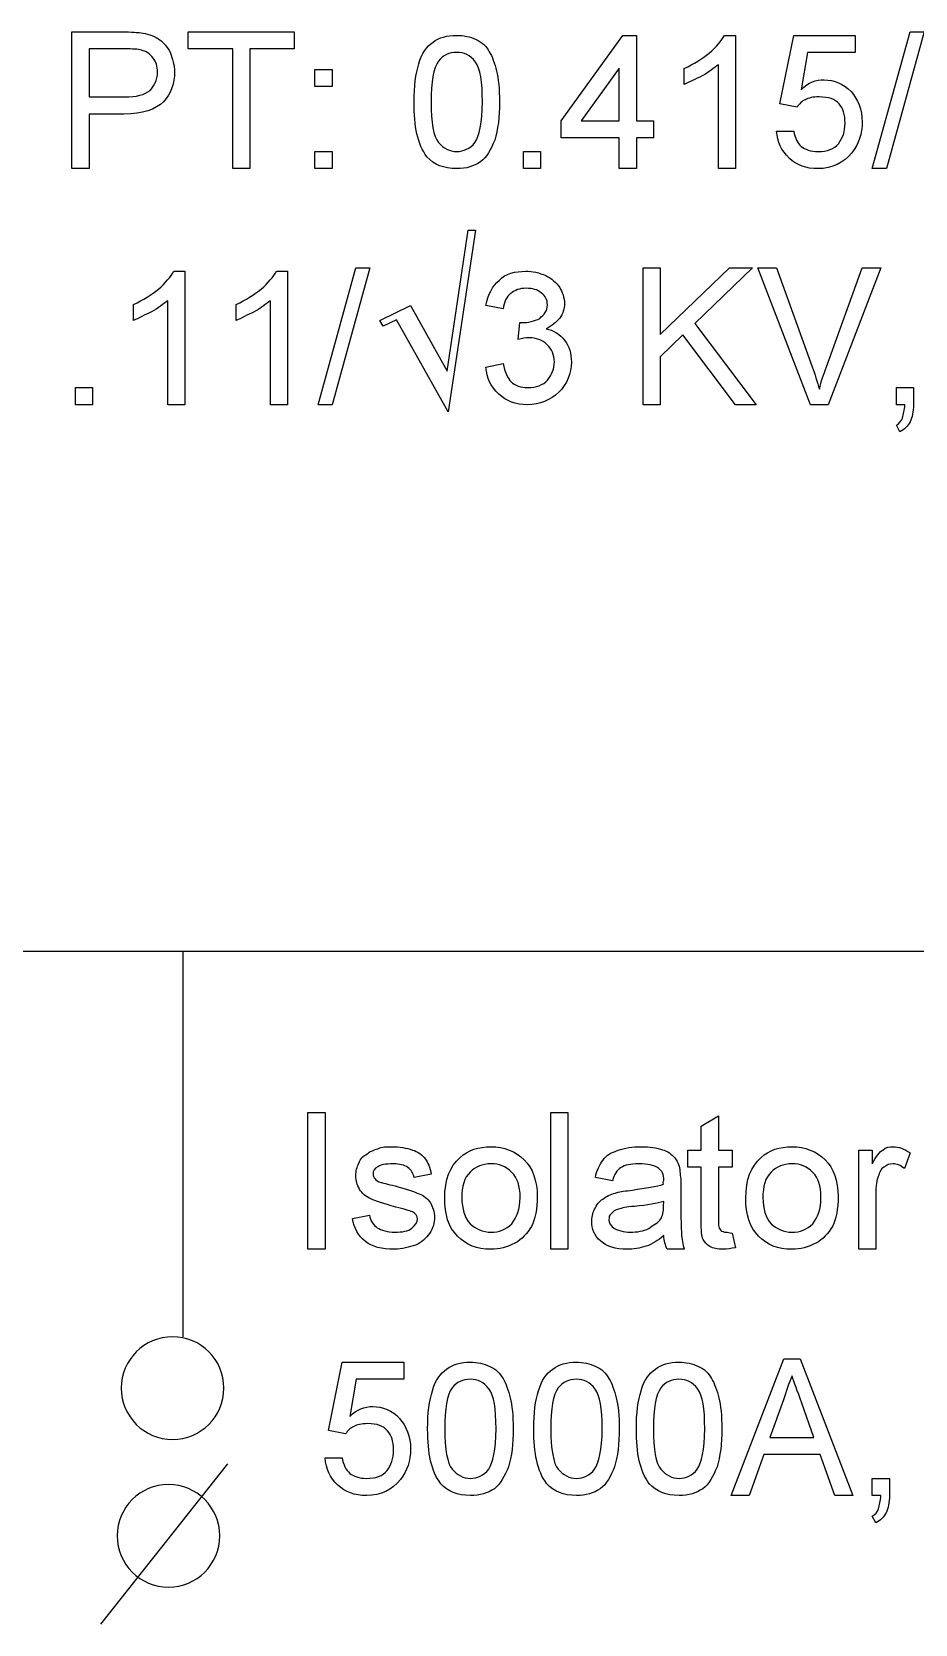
# Model space of a CAD drawing. Header units: millimetres. Extents: x 12 to 286, y 8 to 173.
# Drawn here: x 32.75 to 41.86, y 44.18 to 60.61 of the extents above; entities that cross this region are included whole.
import ezdxf

# ---------------------------------------------------------------- set-up
doc = ezdxf.new("R2010")
doc.units = ezdxf.units.MM
doc.layers.get('0').update_dxf_attribs({"linetype": 'CONTINUOUS'})

msp = doc.modelspace()

# ---------------------------------------------------------------- linework, layer by layer
at = {"color": 0}
for p, q in [((33.1611, 59.1965), (33.1611, 60.6076)), ((33.1611, 60.6076), (33.6848, 60.6076)), ((34.36, 60.4312), (34.36, 60.6076)), ((34.36, 60.6076), (35.4542, 60.6076)), ((35.4542, 60.6076), (35.4542, 60.4312)), ((38.2062, 59.6896), (38.8415, 60.5716)), ((38.8415, 60.5716), (38.9819, 60.5716)), ((38.9819, 60.5716), (38.9819, 59.6896)), ((39.8914, 60.5716), (40.0043, 60.5716)), ((40.0043, 60.5716), (40.0043, 59.1965)), ((40.4633, 59.866), (40.6054, 60.5716)), ((40.6054, 60.5716), (41.239, 60.5716)), ((41.239, 60.5716), (41.239, 60.3952)), ((41.4154, 59.1965), (41.8042, 60.6076)), ((41.9488, 60.6076), (41.5604, 59.1965)), ((41.8042, 60.6076), (41.9488, 60.6076)), ((33.7027, 60.4312), (33.3375, 60.4312)), ((33.3375, 60.4312), (33.3375, 59.9362)), ((34.8189, 60.4312), (34.36, 60.4312)), ((34.8189, 59.1965), (34.8189, 60.4312)), ((35.4542, 60.4312), (34.9953, 60.4312)), ((34.9953, 60.4312), (34.9953, 59.1965)), ((40.7487, 60.3952), (40.6823, 60.0107)), ((41.239, 60.3952), (40.7487, 60.3952)), ((35.6665, 60.0424), (35.6665, 60.2188)), ((35.6665, 60.2188), (35.8429, 60.2188)), ((35.8429, 60.2188), (35.8429, 60.0424)), ((38.8056, 60.234), (38.4143, 59.6896)), ((38.8056, 59.6896), (38.8056, 60.234)), ((39.4751, 60.0661), (39.4751, 60.2287)), ((39.8279, 59.1965), (39.8279, 60.2686)), ((35.8429, 60.0424), (35.6665, 60.0424)), ((33.3375, 59.9362), (33.7068, 59.9362)), ((36.6889, 59.8826), (36.6889, 59.8826)), ((40.6396, 59.8318), (40.4633, 59.866)), ((33.6958, 59.7598), (33.3375, 59.7598)), ((33.3375, 59.7598), (33.3375, 59.1965)), ((38.2062, 59.5133), (38.2062, 59.6896)), ((38.4143, 59.6896), (38.8056, 59.6896)), ((38.9819, 59.6896), (39.1583, 59.6896)), ((39.1583, 59.6896), (39.1583, 59.5133)), ((38.8056, 59.5133), (38.2062, 59.5133)), ((38.8056, 59.1965), (38.8056, 59.5133)), ((39.1583, 59.5133), (38.9819, 59.5133)), ((38.9819, 59.5133), (38.9819, 59.1965)), ((40.429, 59.5835), (40.6054, 59.5835)), ((35.6665, 59.1965), (35.6665, 59.3729)), ((35.6665, 59.3729), (35.8429, 59.3729)), ((35.8429, 59.3729), (35.8429, 59.1965)), ((37.8174, 59.1965), (37.8174, 59.3729)), ((37.8174, 59.3729), (37.9938, 59.3729)), ((37.9938, 59.3729), (37.9938, 59.1965)), ((33.3375, 59.1965), (33.1611, 59.1965)), ((34.9953, 59.1965), (34.8189, 59.1965)), ((35.8429, 59.1965), (35.6665, 59.1965)), ((37.9938, 59.1965), (37.8174, 59.1965)), ((38.9819, 59.1965), (38.8056, 59.1965)), ((40.0043, 59.1965), (39.8279, 59.1965)), ((41.5604, 59.1965), (41.4154, 59.1965)), ((37.0321, 57.1087), (37.247, 58.5611)), ((37.3242, 58.5611), (37.0403, 56.6882)), ((37.247, 58.5611), (37.3242, 58.5611)), ((35.7008, 56.7612), (36.0895, 58.1723)), ((36.2342, 58.1723), (35.8454, 56.7612)), ((36.0895, 58.1723), (36.2342, 58.1723)), ((39.0521, 56.7612), (39.0521, 58.1723)), ((39.0521, 58.1723), (39.2285, 58.1723)), ((39.2285, 58.1723), (39.2285, 57.4862)), ((39.2285, 57.4862), (39.9411, 58.1723)), ((40.1807, 58.1723), (39.5855, 57.5991)), ((39.9411, 58.1723), (40.1807, 58.1723)), ((40.779, 56.7612), (40.2361, 58.1723)), ((40.2361, 58.1723), (40.429, 58.1723)), ((40.429, 58.1723), (40.7956, 57.1514)), ((40.943, 57.1514), (41.311, 58.1723)), ((41.5036, 58.1723), (40.9607, 56.7612)), ((41.311, 58.1723), (41.5036, 58.1723)), ((34.2112, 58.1381), (34.3256, 58.1381)), ((34.3256, 58.1381), (34.3256, 56.7612)), ((35.2695, 58.1381), (35.384, 58.1381)), ((35.384, 58.1381), (35.384, 56.7612)), ((34.1492, 56.7612), (34.1492, 57.8337)), ((35.2075, 56.7612), (35.2075, 57.8337)), ((33.7964, 57.6308), (33.7964, 57.7935)), ((34.8547, 57.6308), (34.8547, 57.7935)), ((36.3361, 57.6294), (36.6529, 57.7854)), ((36.6529, 57.7854), (37.0321, 57.1087)), ((37.6068, 57.7494), (37.4304, 57.7854)), ((36.3707, 57.5702), (36.3361, 57.6294)), ((36.5097, 57.6379), (36.3707, 57.5702)), ((37.0403, 56.6882), (36.5097, 57.6379)), ((37.7638, 57.4326), (37.7818, 57.609)), ((39.5855, 57.5991), (40.2167, 56.7612)), ((39.4628, 57.4809), (39.2285, 57.2562)), ((40.0043, 56.7612), (39.4628, 57.4809)), ((37.4304, 57.15), (37.6068, 57.186)), ((39.2285, 57.2562), (39.2285, 56.7612)), ((33.197, 56.7612), (33.197, 56.9376)), ((33.197, 56.9376), (33.3733, 56.9376)), ((33.3733, 56.9376), (33.3733, 56.7612)), ((41.6638, 56.7612), (41.6638, 56.9376)), ((41.6638, 56.9376), (41.8401, 56.9376)), ((41.8401, 56.9376), (41.8401, 56.7612)), ((33.3733, 56.7612), (33.197, 56.7612)), ((34.3256, 56.7612), (34.1492, 56.7612)), ((35.384, 56.7612), (35.2075, 56.7612)), ((35.8454, 56.7612), (35.7008, 56.7612)), ((39.2285, 56.7612), (39.0521, 56.7612)), ((40.2167, 56.7612), (40.0043, 56.7612)), ((40.9607, 56.7612), (40.779, 56.7612)), ((41.7505, 56.7612), (41.6638, 56.7612)), ((41.698, 56.4804), (41.6638, 56.5506)), ((22.9595, 51.1253), (159.272, 51.1253)), ((34.3035, 51.1253), (34.3035, 47.1456)), ((35.5946, 48.048), (35.5946, 49.4591)), ((35.5946, 49.4591), (35.771, 49.4591)), ((35.771, 49.4591), (35.771, 48.048)), ((38.1, 48.048), (38.1, 49.4591)), ((38.1, 49.4591), (38.2764, 49.4591)), ((38.2764, 49.4591), (38.2764, 48.048)), ((39.6515, 49.3201), (39.8279, 49.4235)), ((39.6515, 49.0721), (39.6515, 49.3201)), ((39.8279, 49.4235), (39.8279, 49.0721)), ((39.5111, 48.8957), (39.5111, 49.0721)), ((39.5111, 49.0721), (39.6515, 49.0721)), ((39.8279, 49.0721), (39.9701, 49.0721)), ((39.9701, 49.0721), (39.9701, 48.8957)), ((41.275, 48.048), (41.275, 49.0721)), ((41.275, 49.0721), (41.4154, 49.0721)), ((41.4154, 49.0721), (41.4154, 48.9313)), ((41.8042, 49.0418), (41.7477, 48.8805)), ((36.8653, 48.8237), (36.6889, 48.7895)), ((38.7354, 48.7535), (38.559, 48.7895)), ((39.6515, 48.8957), (39.5111, 48.8957)), ((39.6515, 48.3415), (39.6515, 48.8957)), ((39.9701, 48.8957), (39.8279, 48.8957)), ((39.8279, 48.8957), (39.8279, 48.3528)), ((39.4409, 48.7204), (39.4409, 48.5098)), ((37.0057, 48.5771), (37.0057, 48.5771)), ((39.2631, 48.4946), (39.2645, 48.5429)), ((40.1105, 48.5771), (40.1105, 48.5771)), ((41.4514, 48.5937), (41.4514, 48.048)), ((36.0535, 48.3665), (36.2299, 48.4008)), ((39.2645, 48.1902), (39.2645, 48.1902)), ((39.9701, 48.2148), (40.0043, 48.0646)), ((35.771, 48.048), (35.5946, 48.048)), ((38.2764, 48.048), (38.1, 48.048)), ((39.4751, 48.048), (39.2987, 48.048)), ((41.4514, 48.048), (41.275, 48.048)), ((35.8069, 46.1779), (35.9474, 46.8835)), ((35.9474, 46.8835), (36.5827, 46.8835)), ((36.5827, 46.8835), (36.5827, 46.7071)), ((39.9602, 45.5083), (40.5021, 46.9194)), ((40.5021, 46.9194), (40.6714, 46.9194)), ((40.6714, 46.9194), (41.2129, 45.5083)), ((36.0909, 46.7071), (36.026, 46.3243)), ((36.5827, 46.7071), (36.0909, 46.7071)), ((40.4978, 46.4936), (40.3599, 46.1077)), ((40.8132, 46.1077), (40.688, 46.4619)), ((35.9833, 46.1437), (35.8069, 46.1779)), ((36.8293, 46.1959), (36.8293, 46.1959)), ((37.9236, 46.1959), (37.9236, 46.1959)), ((38.9819, 46.1959), (38.9819, 46.1959)), ((40.3599, 46.1077), (40.8132, 46.1077)), ((33.4574, 44.1812), (34.7693, 45.8336)), ((35.771, 45.8971), (35.9474, 45.8971)), ((40.2978, 45.9313), (40.1465, 45.5083)), ((40.8767, 45.9313), (40.2978, 45.9313)), ((41.0284, 45.5083), (40.8767, 45.9313)), ((41.4154, 45.5083), (41.4154, 45.6847)), ((41.4154, 45.6847), (41.5918, 45.6847)), ((41.5918, 45.6847), (41.5918, 45.5083)), ((40.1465, 45.5083), (39.9602, 45.5083)), ((41.2129, 45.5083), (41.0284, 45.5083)), ((41.5036, 45.5083), (41.4154, 45.5083)), ((41.4514, 45.2258), (41.4154, 45.296))]:
    msp.add_line(p, q, dxfattribs=at)
for points in [[(33.6848, 60.6076), (33.7661, 60.6076), (33.846, 60.6019), (33.8942, 60.5938)], [(33.8942, 60.5938), (33.9535, 60.5868), (34.0196, 60.5592), (34.0665, 60.5261)], [(34.0665, 60.5261), (34.1037, 60.4972), (34.1492, 60.4478), (34.1767, 60.3885)], [(36.7386, 60.2767), (36.7661, 60.3843), (36.8198, 60.4545), (36.8847, 60.5014)], [(36.8847, 60.5014), (36.9439, 60.5483), (37.0321, 60.5716), (37.1299, 60.5716)], [(37.1299, 60.5716), (37.1962, 60.5716), (37.2692, 60.5578), (37.3295, 60.5289)], [(37.3295, 60.5289), (37.3874, 60.5028), (37.4357, 60.4573), (37.4646, 60.4023)], [(39.7344, 60.3885), (39.8046, 60.4545), (39.8611, 60.5123), (39.8914, 60.5716)], [(33.8791, 60.4188), (33.8432, 60.4312), (33.7881, 60.4312), (33.7027, 60.4312)], [(33.9976, 60.3373), (33.959, 60.3857), (33.9273, 60.4051), (33.8791, 60.4188)], [(34.0431, 60.1885), (34.0431, 60.2562), (34.0279, 60.2961), (33.9976, 60.3373)], [(34.1767, 60.3885), (34.196, 60.3321), (34.2194, 60.2643), (34.2194, 60.1941)], [(36.9411, 60.3056), (36.8886, 60.2354), (36.8653, 60.0893), (36.8653, 59.884)], [(37.1285, 60.3952), (37.0487, 60.3952), (36.9905, 60.3663), (36.9411, 60.3056)], [(37.3228, 60.2947), (37.2636, 60.3719), (37.2099, 60.3952), (37.1285, 60.3952)], [(37.3944, 59.884), (37.3944, 60.0964), (37.3712, 60.2273), (37.3228, 60.2947)], [(37.4646, 60.4023), (37.495, 60.3567), (37.5197, 60.2809), (37.5405, 60.2022)], [(39.4751, 60.2287), (39.5746, 60.2809), (39.6614, 60.3264), (39.7344, 60.3885)], [(33.9659, 60.0026), (34.0072, 60.0481), (34.0431, 60.1087), (34.0431, 60.1885)], [(34.2194, 60.1941), (34.2194, 60.0812), (34.1822, 59.9708), (34.1065, 59.8868)], [(36.6889, 59.8826), (36.6889, 60.0495), (36.7055, 60.1733), (36.7386, 60.2767)], [(37.5405, 60.2022), (37.5585, 60.1292), (37.5708, 60.0177), (37.5708, 59.8826)], [(39.6614, 60.1528), (39.5898, 60.1239), (39.5305, 60.0851), (39.4751, 60.0661)], [(39.8279, 60.2686), (39.7852, 60.2368), (39.7302, 60.1913), (39.6614, 60.1528)], [(33.7068, 59.9362), (33.8226, 59.9362), (33.9149, 59.9585), (33.9659, 60.0026)], [(40.6823, 60.0107), (40.7554, 60.0893), (40.8369, 60.1126), (40.9194, 60.1126)], [(40.9194, 60.1126), (41.0185, 60.1126), (41.1219, 60.0728), (41.1977, 59.9916)], [(41.1977, 59.9916), (41.2627, 59.9158), (41.311, 59.8039), (41.311, 59.6759)], [(34.1065, 59.8868), (34.021, 59.8068), (33.8928, 59.7598), (33.6958, 59.7598)], [(36.8226, 59.3178), (36.7249, 59.4487), (36.6889, 59.6304), (36.6889, 59.8826)], [(36.8653, 59.884), (36.8653, 59.6731), (36.89, 59.527), (36.9411, 59.4653)], [(37.3172, 59.4653), (37.3585, 59.5327), (37.3944, 59.6678), (37.3944, 59.884)], [(37.5708, 59.8826), (37.5708, 59.7309), (37.5543, 59.5947), (37.5211, 59.4914)], [(40.725, 59.9073), (40.6866, 59.8978), (40.6633, 59.8622), (40.6396, 59.8318)], [(40.8672, 59.9362), (40.8009, 59.9362), (40.7582, 59.9267), (40.725, 59.9073)], [(41.0739, 59.8646), (41.0298, 59.913), (40.9649, 59.9362), (40.8672, 59.9362)], [(41.1346, 59.665), (41.1346, 59.7574), (41.1138, 59.8152), (41.0739, 59.8646)], [(41.0669, 59.4526), (41.1095, 59.5147), (41.1346, 59.5768), (41.1346, 59.665)], [(41.311, 59.6759), (41.311, 59.5588), (41.275, 59.4487), (41.2048, 59.3605)], [(36.9411, 59.4653), (36.9905, 59.4071), (37.0554, 59.3729), (37.1299, 59.3729)], [(37.1299, 59.3729), (37.1987, 59.3729), (37.2678, 59.4032), (37.3172, 59.4653)], [(37.5211, 59.4914), (37.4826, 59.3961), (37.4414, 59.3136), (37.375, 59.2667)], [(40.5599, 59.3027), (40.4742, 59.3852), (40.44, 59.4678), (40.429, 59.5835)], [(40.6054, 59.5835), (40.6178, 59.5133), (40.6439, 59.461), (40.6823, 59.4251)], [(37.1299, 59.1965), (36.9933, 59.1965), (36.897, 59.2363), (36.8226, 59.3178)], [(40.8563, 59.1965), (40.7335, 59.1965), (40.6358, 59.2307), (40.5599, 59.3027)], [(40.6823, 59.4251), (40.7197, 59.3961), (40.7804, 59.3729), (40.8563, 59.3729)], [(40.8563, 59.3729), (40.9497, 59.3729), (41.0214, 59.399), (41.0669, 59.4526)], [(41.2048, 59.3605), (41.1194, 59.2543), (41.0034, 59.1965), (40.8563, 59.1965)], [(37.375, 59.2667), (37.3048, 59.2197), (37.229, 59.1965), (37.1299, 59.1965)], [(34.0541, 57.9547), (34.1244, 58.0196), (34.1809, 58.0789), (34.2112, 58.1381)], [(35.1124, 57.9547), (35.1827, 58.0196), (35.2392, 58.0789), (35.2695, 58.1381)], [(37.4304, 57.7854), (37.4495, 57.8968), (37.4964, 57.9836), (37.5694, 58.0457)], [(37.5694, 58.0457), (37.6315, 58.1145), (37.7335, 58.1381), (37.8411, 58.1381)], [(37.8411, 58.1381), (37.907, 58.1381), (37.9843, 58.123), (38.0478, 58.0926)], [(38.0478, 58.0926), (38.1042, 58.0665), (38.1579, 58.021), (38.191, 57.9699)], [(33.7964, 57.7935), (33.8956, 57.8474), (33.981, 57.8915), (34.0541, 57.9547)], [(34.1492, 57.8337), (34.1065, 57.8033), (34.0499, 57.7564), (33.981, 57.7176)], [(34.8547, 57.7935), (34.9539, 57.8474), (35.0394, 57.8915), (35.1124, 57.9547)], [(35.2075, 57.8337), (35.1648, 57.8033), (35.1083, 57.7564), (35.0394, 57.7176)], [(37.688, 57.9078), (37.641, 57.8788), (37.6178, 57.8196), (37.6068, 57.7494)], [(37.8464, 57.9617), (37.7733, 57.9617), (37.7306, 57.9438), (37.688, 57.9078)], [(38.0037, 57.9134), (37.9596, 57.9494), (37.9113, 57.9617), (37.8464, 57.9617)], [(38.064, 57.7896), (38.064, 57.8499), (38.045, 57.8803), (38.0037, 57.9134)], [(38.191, 57.9699), (38.2171, 57.9272), (38.2404, 57.8626), (38.2404, 57.8044)], [(33.981, 57.7176), (33.9094, 57.6901), (33.8515, 57.6502), (33.7964, 57.6308)], [(35.0394, 57.7176), (34.9677, 57.6901), (34.9098, 57.6502), (34.8547, 57.6308)], [(37.9857, 57.6516), (38.0298, 57.6901), (38.064, 57.7275), (38.064, 57.7896)], [(38.2404, 57.8044), (38.2404, 57.755), (38.2252, 57.6986), (38.1924, 57.6531)], [(37.7818, 57.609), (37.7804, 57.6076), (37.8008, 57.6076), (37.8065, 57.6076)], [(37.8065, 57.6076), (37.8643, 57.6076), (37.9317, 57.6227), (37.9857, 57.6516)], [(38.1924, 57.6531), (38.1536, 57.6157), (38.1123, 57.5702), (38.0503, 57.5441)], [(38.0503, 57.5441), (38.1247, 57.5345), (38.1963, 57.4848), (38.2418, 57.4255)], [(37.8767, 57.4506), (37.8382, 57.4559), (37.8093, 57.4449), (37.7638, 57.4326)], [(38.063, 57.38), (38.0037, 57.4326), (37.9525, 57.4506), (37.8767, 57.4506)], [(38.136, 57.2022), (38.136, 57.2809), (38.1109, 57.3334), (38.063, 57.38)], [(38.2418, 57.4255), (38.2873, 57.3677), (38.3124, 57.2904), (38.3124, 57.1997)], [(37.6068, 57.186), (37.6245, 57.0978), (37.6534, 57.0343), (37.6922, 56.9958)], [(38.0654, 57.0149), (38.1109, 57.0756), (38.136, 57.1281), (38.136, 57.2022)], [(38.3124, 57.1997), (38.3124, 57.084), (38.2683, 56.975), (38.1826, 56.8896)], [(37.5627, 56.8702), (37.4756, 56.9528), (37.4414, 57.0357), (37.4304, 57.15)], [(37.8643, 56.9376), (37.9483, 56.9376), (38.0189, 56.9641), (38.0654, 57.0149)], [(40.7956, 57.1514), (40.8203, 57.0812), (40.8492, 56.993), (40.87, 56.9214)], [(40.87, 56.9214), (40.8852, 57.0039), (40.9152, 57.0742), (40.943, 57.1514)], [(37.8576, 56.7612), (37.7377, 56.7612), (37.641, 56.7986), (37.5627, 56.8702)], [(37.6922, 56.9958), (37.7254, 56.9613), (37.7885, 56.9376), (37.8643, 56.9376)], [(38.1826, 56.8896), (38.0929, 56.8082), (37.9885, 56.7612), (37.8576, 56.7612)], [(41.7269, 56.6237), (41.7326, 56.6663), (41.7491, 56.702), (41.7505, 56.7612)], [(41.8401, 56.7612), (41.8401, 56.6882), (41.8275, 56.6289), (41.8056, 56.5848)], [(41.6638, 56.5506), (41.6927, 56.5672), (41.7131, 56.5905), (41.7269, 56.6237)], [(41.8056, 56.5848), (41.7823, 56.5397), (41.7477, 56.5051), (41.698, 56.4804)], [(36.1199, 48.9356), (36.1308, 48.985), (36.1692, 49.0086), (36.2052, 49.0333)], [(36.2052, 49.0333), (36.2285, 49.0555), (36.2687, 49.0707), (36.3142, 49.0859)], [(36.3142, 49.0859), (36.3555, 49.1063), (36.4105, 49.1063), (36.4628, 49.1063)], [(36.4628, 49.1063), (36.5358, 49.1063), (36.6116, 49.0954), (36.6723, 49.0721)], [(36.6723, 49.0721), (36.7259, 49.0608), (36.7771, 49.0181), (36.806, 48.9797)], [(36.806, 48.9797), (36.8307, 48.9479), (36.8543, 48.8901), (36.8653, 48.8237)], [(37.0057, 48.5771), (37.0057, 48.7645), (37.0582, 48.9038), (37.163, 48.9948)], [(37.163, 48.9948), (37.2456, 49.0721), (37.3574, 49.1063), (37.484, 49.1063)], [(37.484, 49.1063), (37.6163, 49.1063), (37.7377, 49.0608), (37.8259, 48.9701)], [(37.8259, 48.9701), (37.9113, 48.8887), (37.9596, 48.7521), (37.9596, 48.5923)], [(38.559, 48.7895), (38.5741, 48.8625), (38.6002, 48.9218), (38.6373, 48.9659)], [(38.6373, 48.9659), (38.6704, 49.0238), (38.7255, 49.0456), (38.7946, 49.0707)], [(38.7946, 49.0707), (38.8553, 49.094), (38.9435, 49.1063), (39.0331, 49.1063)], [(39.0331, 49.1063), (39.1185, 49.1063), (39.1954, 49.0968), (39.2522, 49.0746)], [(39.2522, 49.0746), (39.3002, 49.0636), (39.3499, 49.0266), (39.376, 48.9948)], [(39.376, 48.9948), (39.401, 48.9645), (39.4215, 48.9204), (39.431, 48.8707)], [(40.1105, 48.5771), (40.1105, 48.7645), (40.163, 48.9038), (40.2678, 48.9948)], [(40.2678, 48.9948), (40.3504, 49.0721), (40.4618, 49.1063), (40.5874, 49.1063)], [(40.5874, 49.1063), (40.7211, 49.1063), (40.8411, 49.0608), (40.9303, 48.9701)], [(40.9303, 48.9701), (41.0161, 48.8887), (41.0626, 48.7521), (41.0626, 48.5923)], [(41.4154, 48.9313), (41.4542, 49.0142), (41.4898, 49.0499), (41.523, 49.0721)], [(41.523, 49.0721), (41.5562, 49.1063), (41.5918, 49.1063), (41.6306, 49.1063)], [(41.6306, 49.1063), (41.687, 49.1063), (41.7463, 49.0844), (41.8042, 49.0418)], [(36.0895, 48.8061), (36.0895, 48.8583), (36.099, 48.8957), (36.1199, 48.9356)], [(36.128, 48.6668), (36.1005, 48.7151), (36.0895, 48.7549), (36.0895, 48.8061)], [(36.3142, 48.8982), (36.2768, 48.8872), (36.2659, 48.8527), (36.2659, 48.8237)], [(36.2659, 48.8237), (36.2659, 48.8061), (36.2726, 48.7895), (36.2864, 48.7743)], [(36.4765, 48.9299), (36.3883, 48.9299), (36.3456, 48.9204), (36.3142, 48.8982)], [(36.6254, 48.8929), (36.5883, 48.9176), (36.54, 48.9299), (36.4765, 48.9299)], [(36.6889, 48.7895), (36.6818, 48.8336), (36.66, 48.8678), (36.6254, 48.8929)], [(37.2678, 48.8431), (37.2057, 48.7895), (37.1821, 48.6957), (37.1821, 48.5786)], [(37.484, 48.9299), (37.3902, 48.9299), (37.3257, 48.901), (37.2678, 48.8431)], [(37.6961, 48.8417), (37.6329, 48.9066), (37.568, 48.9299), (37.484, 48.9299)], [(37.7832, 48.5828), (37.7832, 48.7066), (37.7543, 48.7825), (37.6961, 48.8417)], [(38.8235, 48.8915), (38.778, 48.8668), (38.7544, 48.8199), (38.7354, 48.7535)], [(39.0095, 48.9299), (38.916, 48.9299), (38.8634, 48.9176), (38.8235, 48.8915)], [(39.2134, 48.8819), (39.1612, 48.9176), (39.1005, 48.9299), (39.0095, 48.9299)], [(39.2645, 48.7564), (39.2645, 48.8266), (39.2479, 48.8569), (39.2134, 48.8819)], [(39.431, 48.8707), (39.4286, 48.8488), (39.4409, 48.7909), (39.4409, 48.7204)], [(40.3722, 48.8431), (40.3105, 48.7895), (40.2869, 48.6957), (40.2869, 48.5786)], [(40.5874, 48.9299), (40.495, 48.9299), (40.4301, 48.901), (40.3722, 48.8431)], [(40.8009, 48.8417), (40.7377, 48.9066), (40.6728, 48.9299), (40.5874, 48.9299)], [(40.8862, 48.5828), (40.8862, 48.7066), (40.8587, 48.7825), (40.8009, 48.8417)], [(41.4775, 48.799), (41.4514, 48.7454), (41.4514, 48.6668), (41.4514, 48.5937)], [(41.5353, 48.8957), (41.5036, 48.8844), (41.4884, 48.8403), (41.4775, 48.799)], [(41.6306, 48.9299), (41.5946, 48.9299), (41.5629, 48.919), (41.5353, 48.8957)], [(41.7477, 48.8805), (41.7036, 48.9176), (41.6691, 48.9299), (41.6306, 48.9299)], [(36.2423, 48.5676), (36.1887, 48.5951), (36.1541, 48.6241), (36.128, 48.6668)], [(36.2864, 48.7743), (36.292, 48.7645), (36.3195, 48.7468), (36.3485, 48.737)], [(36.3485, 48.737), (36.3608, 48.737), (36.4134, 48.7204), (36.4945, 48.7013)], [(36.4945, 48.7013), (36.6049, 48.6738), (36.6945, 48.6406), (36.7425, 48.6198)], [(38.6514, 48.5757), (38.6828, 48.6022), (38.7339, 48.6198), (38.7823, 48.6336)], [(38.7823, 48.6336), (38.8137, 48.6473), (38.8705, 48.6502), (38.9421, 48.6586)], [(38.9421, 48.6586), (39.0772, 48.6833), (39.1943, 48.6957), (39.2631, 48.7193)], [(39.2631, 48.7193), (39.2522, 48.7384), (39.2645, 48.7507), (39.2645, 48.7564)], [(36.5002, 48.4822), (36.3721, 48.5235), (36.2934, 48.544), (36.2423, 48.5676)], [(36.6723, 48.4339), (36.6406, 48.4477), (36.5898, 48.4628), (36.5002, 48.4822)], [(36.7425, 48.6198), (36.7852, 48.6075), (36.8307, 48.5676), (36.8582, 48.5278)], [(36.8582, 48.5278), (36.8762, 48.4918), (36.9013, 48.4367), (36.9013, 48.3775)], [(37.138, 48.1845), (37.0417, 48.2769), (37.0057, 48.4064), (37.0057, 48.5771)], [(37.1821, 48.5786), (37.1821, 48.471), (37.211, 48.3718), (37.2678, 48.3126)], [(37.6975, 48.3126), (37.7472, 48.3775), (37.7832, 48.4614), (37.7832, 48.5828)], [(37.9596, 48.5923), (37.9596, 48.4685), (37.9388, 48.3581), (37.9003, 48.2836)], [(38.523, 48.3401), (38.523, 48.3979), (38.5353, 48.4353), (38.559, 48.4766)], [(38.559, 48.4766), (38.5822, 48.5278), (38.6126, 48.551), (38.6514, 48.5757)], [(38.7985, 48.4628), (38.7572, 48.4558), (38.7421, 48.4382), (38.7255, 48.4173)], [(38.9611, 48.4904), (38.88, 48.4875), (38.8303, 48.4724), (38.7985, 48.4628)], [(39.2645, 48.5429), (39.1968, 48.5221), (39.0962, 48.5041), (38.9611, 48.4904)], [(39.2342, 48.3609), (39.2522, 48.3926), (39.2631, 48.4353), (39.2631, 48.4946)], [(39.4409, 48.5098), (39.4409, 48.3747), (39.4437, 48.2632), (39.4476, 48.2078)], [(40.2428, 48.1845), (40.1465, 48.2769), (40.1105, 48.4064), (40.1105, 48.5771)], [(40.2869, 48.5786), (40.2869, 48.471), (40.3158, 48.3718), (40.3722, 48.3126)], [(40.8009, 48.3126), (40.852, 48.3775), (40.8862, 48.4614), (40.8862, 48.5828)], [(41.0626, 48.5923), (41.0626, 48.4685), (41.0436, 48.3581), (41.0048, 48.2836)], [(36.1872, 48.1281), (36.1086, 48.1902), (36.0729, 48.2618), (36.0535, 48.3665)], [(36.2299, 48.4008), (36.2398, 48.3443), (36.2659, 48.3002), (36.31, 48.2699)], [(36.667, 48.2646), (36.6998, 48.3016), (36.7249, 48.3224), (36.7249, 48.3581)], [(36.7249, 48.3581), (36.7249, 48.3926), (36.7069, 48.4159), (36.6723, 48.4339)], [(36.9013, 48.3775), (36.9013, 48.3263), (36.8833, 48.2632), (36.8501, 48.2106)], [(37.2678, 48.3126), (37.32, 48.2604), (37.3973, 48.2244), (37.484, 48.2244)], [(37.484, 48.2244), (37.5627, 48.2244), (37.6396, 48.2533), (37.6975, 48.3126)], [(38.6168, 48.1309), (38.5466, 48.1926), (38.523, 48.2547), (38.523, 48.3401)], [(38.7255, 48.4173), (38.6994, 48.405), (38.6994, 48.3775), (38.6994, 48.3528)], [(38.6994, 48.3528), (38.6994, 48.321), (38.7188, 48.285), (38.7558, 48.2618)], [(39.11, 48.2632), (39.1583, 48.3002), (39.2067, 48.3224), (39.2342, 48.3609)], [(39.6723, 48.1499), (39.6515, 48.1817), (39.6515, 48.2438), (39.6515, 48.3415)], [(39.8279, 48.3528), (39.8279, 48.3126), (39.8307, 48.2794), (39.8364, 48.2671)], [(40.3722, 48.3126), (40.4248, 48.2604), (40.5021, 48.2244), (40.5874, 48.2244)], [(40.5874, 48.2244), (40.6672, 48.2244), (40.7444, 48.2533), (40.8009, 48.3126)], [(36.31, 48.2699), (36.3499, 48.248), (36.4134, 48.2244), (36.4917, 48.2244)], [(36.4917, 48.2244), (36.5661, 48.2244), (36.6282, 48.2381), (36.667, 48.2646)], [(36.8501, 48.2106), (36.8102, 48.1637), (36.7676, 48.1182), (36.7041, 48.0907)], [(37.484, 48.048), (37.3352, 48.048), (37.2262, 48.0935), (37.138, 48.1845)], [(37.9003, 48.2836), (37.8562, 48.2134), (37.8037, 48.1513), (37.7278, 48.1101)], [(38.8856, 48.048), (38.7657, 48.048), (38.6803, 48.0755), (38.6168, 48.1309)], [(38.7558, 48.2618), (38.7862, 48.248), (38.8482, 48.2244), (38.9199, 48.2244)], [(38.9199, 48.2244), (38.989, 48.2244), (39.055, 48.2367), (39.11, 48.2632)], [(39.2645, 48.1902), (39.2053, 48.1376), (39.1446, 48.102), (39.0825, 48.0797)], [(39.2987, 48.048), (39.2811, 48.0882), (39.2688, 48.1348), (39.2645, 48.1902)], [(39.4476, 48.2078), (39.4504, 48.1584), (39.4614, 48.0991), (39.4751, 48.048)], [(39.7411, 48.0769), (39.7027, 48.0977), (39.6861, 48.1196), (39.6723, 48.1499)], [(39.8364, 48.2671), (39.8392, 48.2632), (39.8487, 48.2438), (39.8597, 48.2353)], [(39.8597, 48.2353), (39.8611, 48.2367), (39.8872, 48.2244), (39.908, 48.2244)], [(39.908, 48.2244), (39.9203, 48.2244), (39.944, 48.2215), (39.9701, 48.2148)], [(40.5874, 48.048), (40.44, 48.048), (40.3296, 48.0935), (40.2428, 48.1845)], [(41.0048, 48.2836), (40.9607, 48.2134), (40.9085, 48.1513), (40.8326, 48.1101)], [(36.4906, 48.048), (36.3527, 48.048), (36.256, 48.0741), (36.1872, 48.1281)], [(36.7041, 48.0907), (36.6367, 48.0716), (36.5689, 48.048), (36.4906, 48.048)], [(37.7278, 48.1101), (37.6481, 48.0716), (37.5722, 48.048), (37.484, 48.048)], [(39.0825, 48.0797), (39.0109, 48.0603), (38.9558, 48.048), (38.8856, 48.048)], [(39.8805, 48.048), (39.8156, 48.048), (39.7743, 48.0579), (39.7411, 48.0769)], [(40.0043, 48.0646), (39.9591, 48.0603), (39.9175, 48.048), (39.8805, 48.048)], [(40.8326, 48.1101), (40.7529, 48.0716), (40.6756, 48.048), (40.5874, 48.048)], [(34.1988, 47.1456), (33.9066, 47.1456), (33.6696, 46.9085), (33.6696, 46.6164)], [(34.7279, 46.6164), (34.7279, 46.9085), (34.4909, 47.1456), (34.1988, 47.1456)], [(37.0251, 46.8133), (37.0844, 46.8602), (37.1725, 46.8835), (37.2703, 46.8835)], [(37.2703, 46.8835), (37.338, 46.8835), (37.4096, 46.8697), (37.4703, 46.8408)], [(37.4703, 46.8408), (37.5296, 46.8147), (37.5765, 46.7692), (37.6068, 46.7141)], [(38.1194, 46.8133), (38.1787, 46.8602), (38.2669, 46.8835), (38.3646, 46.8835)], [(38.3646, 46.8835), (38.4309, 46.8835), (38.5039, 46.8697), (38.5643, 46.8408)], [(38.5643, 46.8408), (38.6221, 46.8147), (38.6704, 46.7692), (38.6994, 46.7141)], [(39.1777, 46.8133), (39.237, 46.8602), (39.3252, 46.8835), (39.4229, 46.8835)], [(39.4229, 46.8835), (39.4892, 46.8835), (39.5623, 46.8697), (39.6226, 46.8408)], [(39.6226, 46.8408), (39.6804, 46.8147), (39.7288, 46.7692), (39.7577, 46.7141)], [(36.879, 46.5889), (36.908, 46.6961), (36.9605, 46.7663), (37.0251, 46.8133)], [(37.2692, 46.7071), (37.1891, 46.7071), (37.1327, 46.6781), (37.0815, 46.6189)], [(37.4632, 46.6065), (37.404, 46.6838), (37.3518, 46.7071), (37.2692, 46.7071)], [(37.6068, 46.7141), (37.6357, 46.6686), (37.6619, 46.5928), (37.6813, 46.5145)], [(37.9734, 46.5889), (38.0009, 46.6961), (38.0545, 46.7663), (38.1194, 46.8133)], [(38.3632, 46.7071), (38.2834, 46.7071), (38.2252, 46.6781), (38.1758, 46.6189)], [(38.5576, 46.6065), (38.4983, 46.6838), (38.4447, 46.7071), (38.3632, 46.7071)], [(38.6994, 46.7141), (38.7297, 46.6686), (38.7544, 46.5928), (38.7752, 46.5145)], [(39.0317, 46.5889), (39.0592, 46.6961), (39.1128, 46.7663), (39.1777, 46.8133)], [(39.4215, 46.7071), (39.3418, 46.7071), (39.2836, 46.6781), (39.2342, 46.6189)], [(39.6159, 46.6065), (39.5566, 46.6838), (39.503, 46.7071), (39.4215, 46.7071)], [(39.7577, 46.7141), (39.788, 46.6686), (39.8127, 46.5928), (39.8336, 46.5145)], [(40.5874, 46.7431), (40.5529, 46.6644), (40.5296, 46.5818), (40.4978, 46.4936)], [(40.688, 46.4619), (40.6411, 46.5899), (40.6121, 46.6729), (40.5874, 46.7431)], [(33.6696, 46.6164), (33.6696, 46.3243), (33.9066, 46.0872), (34.1988, 46.0872)], [(34.1988, 46.0872), (34.4909, 46.0872), (34.7279, 46.3243), (34.7279, 46.6164)], [(36.8293, 46.1959), (36.8293, 46.3613), (36.8459, 46.4866), (36.879, 46.5889)], [(37.0815, 46.6189), (37.0293, 46.5487), (37.0057, 46.4012), (37.0057, 46.1959)], [(37.5349, 46.1959), (37.5349, 46.4083), (37.5116, 46.5391), (37.4632, 46.6065)], [(37.6813, 46.5145), (37.7003, 46.4414), (37.7112, 46.3296), (37.7112, 46.1959)], [(37.9236, 46.1959), (37.9236, 46.3613), (37.9402, 46.4866), (37.9734, 46.5889)], [(38.1758, 46.6189), (38.1233, 46.5487), (38.1, 46.4012), (38.1, 46.1959)], [(38.6292, 46.1959), (38.6292, 46.4083), (38.6059, 46.5391), (38.5576, 46.6065)], [(38.7752, 46.5145), (38.7932, 46.4414), (38.8056, 46.3296), (38.8056, 46.1959)], [(38.9819, 46.1959), (38.9819, 46.3613), (38.9985, 46.4866), (39.0317, 46.5889)], [(39.2342, 46.6189), (39.1816, 46.5487), (39.1583, 46.4012), (39.1583, 46.1959)], [(39.6875, 46.1959), (39.6875, 46.4083), (39.6642, 46.5391), (39.6159, 46.6065)], [(39.8336, 46.5145), (39.8515, 46.4414), (39.8639, 46.3296), (39.8639, 46.1959)], [(36.026, 46.3243), (36.099, 46.4012), (36.1805, 46.4263), (36.2631, 46.4263)], [(36.2631, 46.4263), (36.3622, 46.4263), (36.4656, 46.3846), (36.54, 46.3035)], [(36.0687, 46.2195), (36.0303, 46.2097), (36.0056, 46.174), (35.9833, 46.1437)], [(36.2109, 46.2499), (36.1446, 46.2499), (36.1019, 46.2386), (36.0687, 46.2195)], [(36.4162, 46.1768), (36.3732, 46.2248), (36.3086, 46.2499), (36.2109, 46.2499)], [(36.4765, 45.9768), (36.4765, 46.0692), (36.4575, 46.1285), (36.4162, 46.1768)], [(36.54, 46.3035), (36.6063, 46.2276), (36.6529, 46.1162), (36.6529, 45.9878)], [(36.9644, 45.6297), (36.8653, 45.7606), (36.8293, 45.9422), (36.8293, 46.1959)], [(37.0057, 46.1959), (37.0057, 45.9853), (37.0321, 45.8403), (37.0829, 45.7786)], [(37.4594, 45.7786), (37.5006, 45.8445), (37.5349, 45.9796), (37.5349, 46.1959)], [(37.7112, 46.1959), (37.7112, 46.0446), (37.6961, 45.9066), (37.6633, 45.8047)], [(38.0573, 45.6297), (37.9596, 45.7606), (37.9236, 45.9422), (37.9236, 46.1959)], [(38.1, 46.1959), (38.1, 45.9853), (38.1247, 45.8403), (38.1758, 45.7786)], [(38.5519, 45.7786), (38.5932, 45.8445), (38.6292, 45.9796), (38.6292, 46.1959)], [(38.8056, 46.1959), (38.8056, 46.0446), (38.789, 45.9066), (38.7558, 45.8047)], [(39.1156, 45.6297), (39.0179, 45.7606), (38.9819, 45.9422), (38.9819, 46.1959)], [(39.1583, 46.1959), (39.1583, 45.9853), (39.183, 45.8403), (39.2342, 45.7786)], [(39.6102, 45.7786), (39.6515, 45.8445), (39.6875, 45.9796), (39.6875, 46.1959)], [(39.8639, 46.1959), (39.8639, 46.0446), (39.8473, 45.9066), (39.8141, 45.8047)], [(35.9033, 45.6145), (35.8179, 45.6971), (35.7823, 45.78), (35.771, 45.8971)], [(35.9474, 45.8971), (35.96, 45.8265), (35.9862, 45.7729), (36.026, 45.7369)], [(36.4105, 45.7648), (36.4532, 45.8265), (36.4765, 45.8886), (36.4765, 45.9768)], [(36.6529, 45.9878), (36.6529, 45.8706), (36.6187, 45.7606), (36.5485, 45.6724)], [(36.026, 45.7369), (36.0634, 45.708), (36.1237, 45.6847), (36.1996, 45.6847)], [(36.5485, 45.6724), (36.4628, 45.5662), (36.347, 45.5083), (36.1982, 45.5083)], [(36.1996, 45.6847), (36.2934, 45.6847), (36.365, 45.7108), (36.4105, 45.7648)], [(37.0829, 45.7786), (37.1313, 45.7207), (37.1962, 45.6847), (37.2703, 45.6847)], [(37.2703, 45.6847), (37.3394, 45.6847), (37.4082, 45.7165), (37.4594, 45.7786)], [(37.6633, 45.8047), (37.623, 45.708), (37.5818, 45.6255), (37.5172, 45.5785)], [(38.1758, 45.7786), (38.2252, 45.7207), (38.2901, 45.6847), (38.3646, 45.6847)], [(38.3646, 45.6847), (38.4334, 45.6847), (38.5025, 45.7165), (38.5519, 45.7786)], [(38.7558, 45.8047), (38.7174, 45.708), (38.6761, 45.6255), (38.6098, 45.5785)], [(39.2342, 45.7786), (39.2836, 45.7207), (39.3485, 45.6847), (39.4229, 45.6847)], [(39.4229, 45.6847), (39.4917, 45.6847), (39.5609, 45.7165), (39.6102, 45.7786)], [(39.8141, 45.8047), (39.7757, 45.708), (39.7344, 45.6255), (39.6681, 45.5785)], [(34.156, 45.6212), (33.8639, 45.6212), (33.6269, 45.3842), (33.6269, 45.0921)], [(34.6852, 45.0921), (34.6852, 45.3842), (34.4482, 45.6212), (34.156, 45.6212)], [(36.1982, 45.5083), (36.0772, 45.5083), (35.9791, 45.5443), (35.9033, 45.6145)], [(37.2703, 45.5083), (37.1341, 45.5083), (37.0374, 45.5482), (36.9644, 45.6297)], [(37.5172, 45.5785), (37.4467, 45.5316), (37.3698, 45.5083), (37.2703, 45.5083)], [(38.3646, 45.5083), (38.2281, 45.5083), (38.1317, 45.5482), (38.0573, 45.6297)], [(38.6098, 45.5785), (38.5396, 45.5316), (38.4637, 45.5083), (38.3646, 45.5083)], [(39.4229, 45.5083), (39.2864, 45.5083), (39.1901, 45.5482), (39.1156, 45.6297)], [(39.6681, 45.5785), (39.5979, 45.5316), (39.522, 45.5083), (39.4229, 45.5083)], [(41.4803, 45.3704), (41.4846, 45.4131), (41.5025, 45.4477), (41.5036, 45.5083)], [(41.5918, 45.5083), (41.5918, 45.4353), (41.5809, 45.376), (41.559, 45.3305)], [(41.4154, 45.296), (41.4443, 45.3125), (41.4666, 45.3376), (41.4803, 45.3704)], [(41.559, 45.3305), (41.5353, 45.2864), (41.4997, 45.2508), (41.4514, 45.2258)], [(33.6269, 45.0921), (33.6269, 44.8), (33.8639, 44.5629), (34.156, 44.5629)], [(34.156, 44.5629), (34.4482, 44.5629), (34.6852, 44.8), (34.6852, 45.0921)]]:
    msp.add_open_spline(points, degree=3, dxfattribs=at)

doc.saveas('drawing.dxf')
